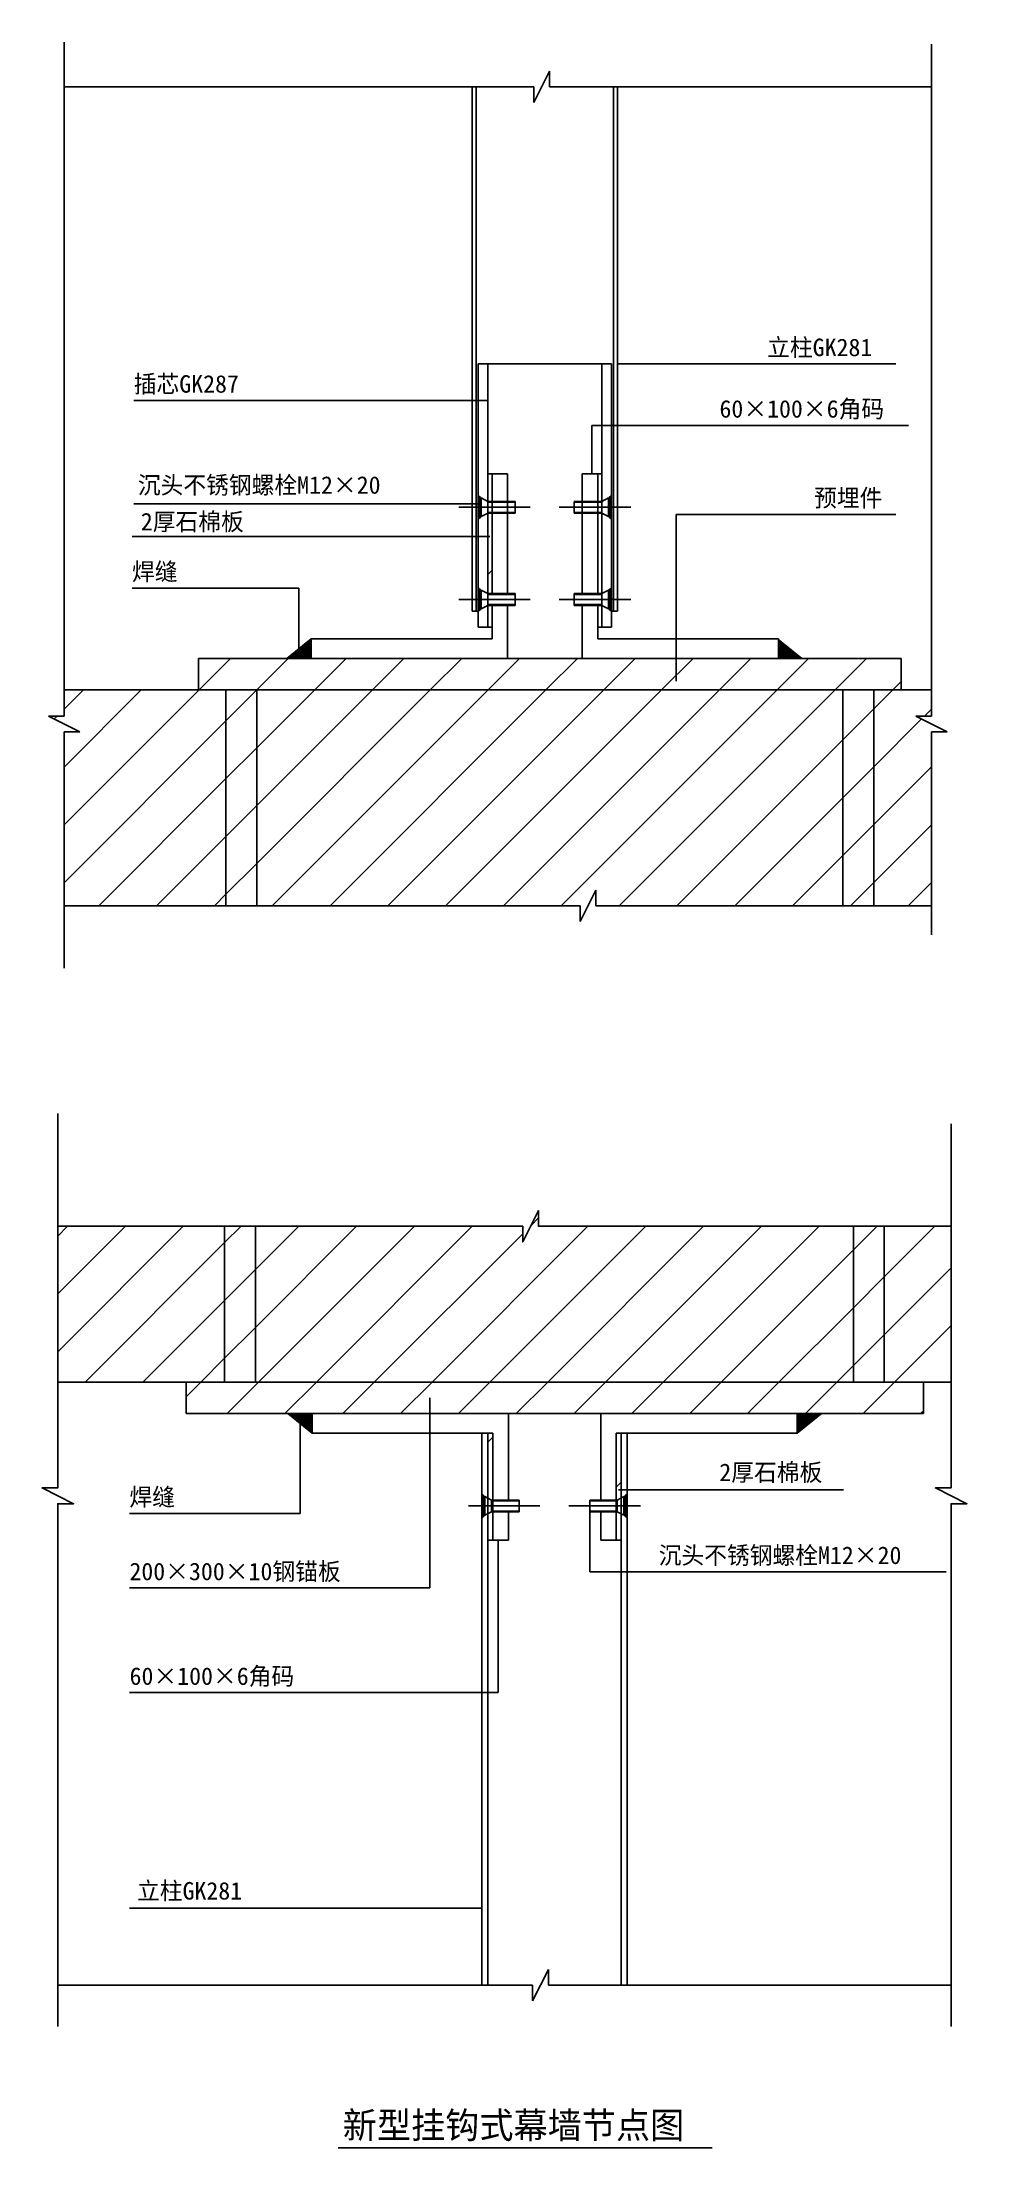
# Model space of a CAD drawing. Header units: metres. Extents: x 111962 to 112322, y 38717 to 39535.
import ezdxf

# ---------------------------------------------------------------- set-up
doc = ezdxf.new("R2010")
doc.units = ezdxf.units.M
for name, color, linetype in [('AXIS', 3, 'Continuous'), ('DOTE', 1, 'Continuous'), ('LAYER4', 6, 'Continuous'), ('PUB_DIM', 3, 'Continuous')]:
    doc.layers.add(name, color=color, linetype=linetype)
pattern_1 = [(45, (0, 0), (-11.2253202, 11.2253202), [])]

msp = doc.modelspace()

# ---------------------------------------------------------------- hatches: boundary and pattern name
at = {"layer": 'DOTE'}
h = msp.add_hatch(dxfattribs=at)
h.set_pattern_fill('SOLID')
h.paths.add_polyline_path([(112132.59, 39357.98), (112131.68, 39358.74), (112131.68, 39354.17), (112132.59, 39354.17)])
h.paths.add_polyline_path([(112132.59, 39354.17), (112131.68, 39354.17), (112131.68, 39349.59), (112132.59, 39350.35)])
h = msp.add_hatch(dxfattribs=at)
h.set_pattern_fill('SOLID')
h.paths.add_polyline_path([(112182.6, 39357.98), (112183.51, 39358.74), (112183.51, 39354.17), (112182.6, 39354.17)])
h.paths.add_polyline_path([(112182.6, 39354.17), (112183.51, 39354.17), (112183.51, 39349.59), (112182.6, 39350.35)])
h = msp.add_hatch(dxfattribs=at)
h.set_pattern_fill('SOLID')
h.paths.add_polyline_path([(112131.68, 39318.34), (112132.59, 39318.34), (112132.59, 39322.15), (112131.68, 39322.91)])
h.paths.add_polyline_path([(112131.68, 39313.76), (112132.59, 39314.53), (112132.59, 39318.34), (112131.68, 39318.34)])
h = msp.add_hatch(dxfattribs=at)
h.set_pattern_fill('SOLID')
h.paths.add_polyline_path([(112183.51, 39322.91), (112182.6, 39322.15), (112182.6, 39318.34), (112183.51, 39318.34)])
h.paths.add_polyline_path([(112183.51, 39318.34), (112182.6, 39318.34), (112182.6, 39314.53), (112183.51, 39313.76)])
h = msp.add_hatch(dxfattribs=at)
h.set_pattern_fill('SOLID')
h.paths.add_polyline_path([(112066.88, 39295.47), (112066.88, 39303.09), (112057.45, 39295.47)])
h = msp.add_hatch(dxfattribs=at)
h.set_pattern_fill('SOLID')
h.paths.add_polyline_path([(112248.31, 39303.09), (112257.74, 39295.47), (112248.31, 39295.47)])
h = msp.add_hatch(dxfattribs=at)
h.set_pattern_fill('SOLID')
h.paths.add_polyline_path([(112067.3, 38994.71), (112057.86, 39002.33), (112067.3, 39002.33)])
h = msp.add_hatch(dxfattribs=at)
h.set_pattern_fill('SOLID')
h.paths.add_polyline_path([(112255.63, 38994.71), (112265.07, 39002.33), (112255.63, 39002.33)])
h = msp.add_hatch(dxfattribs=at)
h.set_pattern_fill('SOLID')
h.paths.add_polyline_path([(112133.15, 38961.94), (112134.07, 38962.7), (112134.07, 38966.52), (112133.15, 38966.52)])
h.paths.add_polyline_path([(112133.15, 38966.52), (112134.07, 38966.52), (112134.07, 38970.33), (112133.15, 38971.09)])
h = msp.add_hatch(dxfattribs=at)
h.set_pattern_fill('SOLID')
h.paths.add_polyline_path([(112189.56, 38966.52), (112188.65, 38966.52), (112188.65, 38962.7), (112189.56, 38961.94)])
h.paths.add_polyline_path([(112189.56, 38971.09), (112188.65, 38970.33), (112188.65, 38966.52), (112189.56, 38966.52)])
at = {"layer": 'PUB_DIM'}
h = msp.add_hatch(dxfattribs=at)
h.set_pattern_fill('SACNCR', scale=20)
h.paths.add_polyline_path([(112137.12, 39367.13), (112135.49, 39367.13), (112135.49, 39356.45), (112137.12, 39356.45)])
h.paths.add_polyline_path([(112137.12, 39335.99), (112135.49, 39335.99), (112135.49, 39320.63), (112137.12, 39320.63)])
h.paths.add_polyline_path([(112137.12, 39316.05), (112135.49, 39316.05), (112135.49, 39307.67), (112137.12, 39307.67)])
h.paths.add_polyline_path([(112137.12, 39351.88), (112135.49, 39351.88), (112135.49, 39335.99), (112137.12, 39335.99)])
h.paths.add_polyline_path([(112179.7, 39351.88), (112178.23, 39351.88), (112178.23, 39320.63), (112179.7, 39320.63)])
h.paths.add_polyline_path([(112179.7, 39367.13), (112178.23, 39367.13), (112178.23, 39356.45), (112179.7, 39356.45)])
h.paths.add_polyline_path([(112179.7, 39316.05), (112178.23, 39316.05), (112178.23, 39307.67), (112179.7, 39307.67)])
h = msp.add_hatch(dxfattribs=at)
h.set_pattern_fill('金属', scale=5)
h.set_pattern_definition(pattern_1)
h.paths.add_polyline_path([(112295.98, 39283.27), (112295.98, 39295.47), (112023.17, 39295.47), (112023.17, 39283.27)])
h.paths.add_polyline_path([(112273.36, 39199.42), (112285.36, 39199.42), (112285.36, 39283.27), (112273.36, 39283.27)])
h.paths.add_polyline_path([(112045.79, 39283.27), (112033.79, 39283.27), (112033.79, 39199.42), (112045.79, 39199.42)])
h = msp.add_hatch(dxfattribs=at)
h.set_pattern_fill('钢筋混凝土', scale=5)
h.set_pattern_definition(pattern_1)
h.paths.add_polyline_path([(112285.36, 39199.42), (112307.73, 39199.42), (112307.73, 39267.03), (112313.82, 39267.03), (112301.63, 39273.13), (112307.73, 39273.13), (112307.73, 39283.27), (112285.36, 39283.27)])
h.paths.add_polyline_path([(112273.36, 39199.42), (112273.36, 39283.27), (112045.79, 39283.27), (112045.79, 39199.42), (112171.3, 39199.42), (112171.3, 39193.32), (112177.4, 39205.52), (112177.4, 39199.42)])
h.paths.add_polyline_path([(112033.79, 39283.27), (111970.93, 39283.27), (111970.93, 39273.13), (111964.83, 39273.13), (111977.03, 39267.03), (111970.93, 39267.03), (111970.93, 39199.42), (112033.79, 39199.42)])
h = msp.add_hatch(dxfattribs=at)
h.set_pattern_fill('钢筋混凝土', scale=5)
h.set_pattern_definition(pattern_1)
h.paths.add_polyline_path([(112289.42, 39014.53), (112315.39, 39014.53), (112315.39, 39075.06), (112289.42, 39075.06)])
h.paths.add_polyline_path([(112277.42, 39014.53), (112277.42, 39075.06), (112155.12, 39075.06), (112155.12, 39081.16), (112149.02, 39068.96), (112149.02, 39075.06), (112045.29, 39075.06), (112045.29, 39014.53)])
h.paths.add_polyline_path([(112033.29, 39014.53), (112033.29, 39075.06), (111968.51, 39075.06), (111968.51, 39014.53)])
h = msp.add_hatch(dxfattribs=at)
h.set_pattern_fill('金属', scale=5)
h.set_pattern_definition(pattern_1)
h.paths.add_polyline_path([(112018.4, 39014.53), (112018.4, 39002.33), (112146.87, 39002.33), (112175.84, 39002.33), (112304.68, 39002.33), (112304.68, 39014.53)])
h.paths.add_polyline_path([(112033.29, 39014.53), (112045.29, 39014.53), (112045.29, 39075.06), (112033.29, 39075.06)])
h.paths.add_polyline_path([(112289.42, 39075.06), (112277.42, 39075.06), (112277.42, 39014.53), (112289.42, 39014.53)])
h = msp.add_hatch(dxfattribs=at)
h.set_pattern_fill('SACNCR', scale=20)
h.paths.add_polyline_path([(112137.44, 38994.71), (112135.44, 38994.71), (112135.44, 38969.61), (112136.96, 38968.8), (112137.44, 38968.8)])
h.paths.add_polyline_path([(112137.44, 38964.23), (112136.96, 38964.23), (112135.44, 38963.43), (112135.44, 38953.18), (112137.44, 38953.18)])
h.paths.add_polyline_path([(112187.27, 38963.43), (112185.75, 38964.23), (112185.27, 38964.23), (112185.27, 38953.18), (112187.27, 38953.18)])
h.paths.add_polyline_path([(112187.27, 38994.71), (112185.27, 38994.71), (112185.27, 38968.8), (112185.75, 38968.8), (112187.27, 38969.61)])

# ---------------------------------------------------------------- linework, layer by layer
msp.add_line((112077.38, 38717.32), (112222.56, 38717.32))
at = {"layer": 'AXIS'}
for p, q in [((111970.93, 39534.71), (111970.93, 39273.13)), ((112307.73, 39533.91), (112307.73, 39273.13)), ((112159.39, 39523.41), (112153.29, 39511.21)), ((112159.39, 39517.31), (112159.39, 39523.41)), ((112153.29, 39517.31), (111970.93, 39517.31)), ((112153.29, 39517.31), (112153.29, 39511.21)), ((112307.73, 39517.31), (112159.39, 39517.31)), ((112135.49, 39409.81), (112135.49, 39307.67)), ((112179.7, 39409.81), (112179.7, 39307.67)), ((112135.49, 39356.15), (112146.16, 39356.15)), ((112135.49, 39352.18), (112146.16, 39352.18)), ((112179.7, 39356.15), (112169.03, 39356.15)), ((112179.7, 39352.18), (112169.03, 39352.18)), ((112135.49, 39320.32), (112146.16, 39320.32)), ((112179.7, 39320.32), (112169.03, 39320.32)), ((112135.49, 39316.36), (112146.16, 39316.36)), ((112179.7, 39316.36), (112169.03, 39316.36)), ((111977.03, 39267.03), (111964.83, 39273.13)), ((111970.93, 39273.13), (111964.83, 39273.13)), ((112307.73, 39273.13), (112301.63, 39273.13)), ((112313.82, 39267.03), (112301.63, 39273.13)), ((111970.93, 39267.03), (111970.93, 39175.29)), ((111970.93, 39267.03), (111977.03, 39267.03)), ((112307.73, 39267.03), (112307.73, 39188.21)), ((112307.73, 39267.03), (112313.82, 39267.03)), ((112177.4, 39205.52), (112171.3, 39193.32)), ((112177.4, 39199.42), (112177.4, 39205.52)), ((112171.3, 39199.42), (111970.93, 39199.42)), ((112171.3, 39199.42), (112171.3, 39193.32)), ((112307.73, 39199.42), (112177.4, 39199.42)), ((112136.96, 38968.5), (112147.63, 38968.5)), ((112185.75, 38968.5), (112175.08, 38968.5)), ((112136.96, 38964.53), (112147.63, 38964.53)), ((112185.75, 38964.53), (112175.08, 38964.53)), ((112152.88, 38774.39), (112158.98, 38786.59)), ((112158.98, 38780.49), (112158.98, 38786.59)), ((111968.51, 38780.49), (112152.88, 38780.49)), ((112152.88, 38780.49), (112152.88, 38774.39)), ((112158.98, 38780.49), (112315.39, 38780.49))]:
    msp.add_line(p, q, dxfattribs=at)
for points in [[(111968.51, 39118.88), (111968.51, 38973.47), (111962.41, 38973.47), (111974.61, 38967.36), (111968.51, 38967.36), (111968.51, 38764.38)], [(112315.39, 39114.87), (112315.39, 38973.47), (112309.29, 38973.47), (112321.5, 38967.36), (112315.39, 38967.36), (112315.39, 38764.38)], [(111968.51, 39075.06), (112149.02, 39075.06), (112149.02, 39068.96), (112155.12, 39081.16), (112155.12, 39075.06), (112315.39, 39075.06)]]:
    msp.add_lwpolyline(points, dxfattribs=at)
at = {"layer": 'DOTE'}
for p, q in [((112129.39, 39313.76), (112129.39, 39517.31)), ((112130.91, 39313.76), (112130.91, 39517.31)), ((112184.28, 39313.76), (112184.28, 39517.31)), ((112185.8, 39313.76), (112185.8, 39517.31)), ((112131.68, 39409.81), (112183.51, 39409.81)), ((112131.68, 39307.67), (112131.68, 39409.81)), ((112131.68, 39409.81), (112135.49, 39409.81)), ((112183.51, 39409.81), (112179.7, 39409.81)), ((112183.51, 39307.67), (112183.51, 39409.81)), ((112135.49, 39367.13), (112143.11, 39367.13)), ((112137.12, 39320.63), (112137.12, 39367.13)), ((112143.11, 39320.63), (112143.11, 39367.13)), ((112179.7, 39367.13), (112172.08, 39367.13)), ((112172.08, 39320.63), (112172.08, 39367.13)), ((112178.23, 39320.63), (112178.23, 39367.13)), ((112131.68, 39358.74), (112132.59, 39357.98)), ((112132.59, 39350.35), (112132.59, 39357.98)), ((112132.9, 39350.52), (112132.9, 39357.82)), ((112132.9, 39357.82), (112135.49, 39356.45)), ((112182.29, 39357.82), (112179.7, 39356.45)), ((112182.29, 39350.52), (112182.29, 39357.82)), ((112183.51, 39358.74), (112182.6, 39357.98)), ((112182.6, 39350.35), (112182.6, 39357.98)), ((112131.68, 39349.59), (112132.59, 39350.35)), ((112132.9, 39350.52), (112135.49, 39351.88)), ((112135.49, 39356.45), (112146.16, 39356.45)), ((112135.49, 39356.45), (112135.49, 39351.88)), ((112135.49, 39351.88), (112146.16, 39351.88)), ((112146.16, 39351.88), (112146.16, 39356.45)), ((112179.7, 39356.45), (112169.03, 39356.45)), ((112169.03, 39351.88), (112169.03, 39356.45)), ((112179.7, 39351.88), (112169.03, 39351.88)), ((112179.7, 39356.45), (112179.7, 39351.88)), ((112182.29, 39350.52), (112179.7, 39351.88)), ((112183.51, 39349.59), (112182.6, 39350.35)), ((112131.68, 39322.91), (112132.59, 39322.15)), ((112132.59, 39314.53), (112132.59, 39322.15)), ((112132.9, 39314.69), (112132.9, 39321.99)), ((112132.9, 39321.99), (112135.49, 39320.63)), ((112135.49, 39320.63), (112135.49, 39316.05)), ((112135.49, 39320.63), (112146.16, 39320.63)), ((112146.16, 39316.05), (112146.16, 39320.63)), ((112179.7, 39320.63), (112169.03, 39320.63)), ((112169.03, 39316.05), (112169.03, 39320.63)), ((112182.29, 39321.99), (112179.7, 39320.63)), ((112179.7, 39320.63), (112179.7, 39316.05)), ((112182.29, 39314.69), (112182.29, 39321.99)), ((112183.51, 39322.91), (112182.6, 39322.15)), ((112182.6, 39314.53), (112182.6, 39322.15)), ((112131.68, 39313.76), (112129.39, 39313.76)), ((112131.68, 39313.76), (112132.59, 39314.53)), ((112132.9, 39314.69), (112135.49, 39316.05)), ((112135.49, 39316.05), (112146.16, 39316.05)), ((112137.12, 39303.09), (112137.12, 39316.05)), ((112143.11, 39295.47), (112143.11, 39316.05)), ((112179.7, 39316.05), (112169.03, 39316.05)), ((112172.08, 39295.47), (112172.08, 39316.05)), ((112172.08, 39295.47), (112172.08, 39316.05)), ((112178.23, 39303.09), (112178.23, 39316.05)), ((112182.29, 39314.69), (112179.7, 39316.05)), ((112183.51, 39313.76), (112182.6, 39314.53)), ((112183.51, 39313.76), (112185.8, 39313.76)), ((112066.88, 39303.09), (112057.45, 39295.47)), ((112066.88, 39303.09), (112137.12, 39303.09)), ((112066.88, 39303.09), (112066.88, 39295.47)), ((112066.88, 39295.47), (112066.88, 39303.09)), ((112131.68, 39307.67), (112137.12, 39307.67)), ((112183.51, 39307.67), (112178.23, 39307.67)), ((112248.31, 39303.09), (112178.23, 39303.09)), ((112248.31, 39295.47), (112248.31, 39303.09)), ((112023.17, 39295.47), (112295.98, 39295.47)), ((112023.17, 39295.47), (112023.17, 39283.27)), ((112295.98, 39295.47), (112295.98, 39283.27)), ((111970.93, 39283.27), (112307.73, 39283.27)), ((112033.79, 39199.42), (112033.79, 39283.27)), ((112045.79, 39199.42), (112045.79, 39283.27)), ((112273.36, 39199.42), (112273.36, 39283.27)), ((112285.36, 39199.42), (112285.36, 39283.27)), ((112033.29, 39075.06), (112033.29, 39014.53)), ((112045.29, 39075.06), (112045.29, 39014.53)), ((112277.42, 39075.06), (112277.42, 39014.53)), ((112289.42, 39075.06), (112289.42, 39014.53)), ((111968.51, 39014.53), (112315.39, 39014.53)), ((112018.4, 39002.33), (112018.4, 39014.53)), ((112304.68, 39002.33), (112304.68, 39014.53)), ((112018.4, 39002.33), (112146.87, 39002.33)), ((112067.3, 38994.71), (112057.86, 39002.33)), ((112067.3, 39002.33), (112067.3, 38994.71)), ((112143.53, 39002.33), (112143.53, 38968.8)), ((112146.87, 39002.33), (112175.84, 39002.33)), ((112304.68, 39002.33), (112175.84, 39002.33)), ((112179.4, 39002.33), (112179.4, 38968.8)), ((112255.63, 38994.71), (112265.07, 39002.33)), ((112255.63, 39002.33), (112255.63, 38994.71)), ((112067.3, 38994.71), (112137.44, 38994.71)), ((112133.15, 38994.71), (112133.15, 38780.49)), ((112135.44, 38994.71), (112135.44, 38780.49)), ((112137.44, 38994.71), (112137.44, 38953.18)), ((112137.44, 38994.71), (112137.44, 38968.8)), ((112185.27, 38994.71), (112185.27, 38953.18)), ((112255.63, 38994.71), (112185.27, 38994.71)), ((112185.27, 38994.71), (112185.27, 38968.8)), ((112187.27, 38994.71), (112187.27, 38780.49)), ((112189.56, 38994.71), (112189.56, 38780.49)), ((112179.4, 38989.39), (112179.4, 38968.8)), ((112133.15, 38971.09), (112134.07, 38970.33)), ((112134.07, 38970.33), (112134.07, 38962.7)), ((112134.37, 38970.17), (112136.96, 38968.8)), ((112134.37, 38970.17), (112134.37, 38962.87)), ((112136.96, 38964.23), (112136.96, 38968.8)), ((112136.96, 38968.8), (112147.63, 38968.8)), ((112147.63, 38968.8), (112147.63, 38964.23)), ((112175.08, 38968.8), (112175.08, 38964.23)), ((112185.75, 38968.8), (112175.08, 38968.8)), ((112188.34, 38970.17), (112185.75, 38968.8)), ((112185.75, 38964.23), (112185.75, 38968.8)), ((112188.34, 38970.17), (112188.34, 38962.87)), ((112189.56, 38971.09), (112188.65, 38970.33)), ((112188.65, 38970.33), (112188.65, 38962.7)), ((112133.15, 38961.94), (112134.07, 38962.7)), ((112134.37, 38962.87), (112136.96, 38964.23)), ((112136.96, 38964.23), (112147.63, 38964.23)), ((112137.44, 38964.23), (112137.44, 38953.18)), ((112143.53, 38964.23), (112143.53, 38953.18)), ((112185.75, 38964.23), (112175.08, 38964.23)), ((112179.4, 38964.23), (112179.4, 38953.18)), ((112185.27, 38964.23), (112185.27, 38953.18)), ((112188.34, 38962.87), (112185.75, 38964.23)), ((112189.56, 38961.94), (112188.65, 38962.7)), ((112143.53, 38953.18), (112135.44, 38953.18)), ((112179.4, 38953.18), (112187.27, 38953.18))]:
    msp.add_line(p, q, dxfattribs=at)
at = {"layer": 'LAYER4'}
for p, q in [((112124.24, 39354.17), (112151.97, 39354.17)), ((112190.95, 39354.17), (112163.22, 39354.17)), ((112124.24, 39318.34), (112151.97, 39318.34)), ((112190.95, 39318.34), (112163.22, 39318.34)), ((112128, 38966.52), (112155.73, 38966.52)), ((112194.71, 38966.52), (112166.98, 38966.52))]:
    msp.add_line(p, q, dxfattribs=at)
at = {"layer": 'PUB_DIM'}
for p, q in [((112185.8, 39409.81), (112221.37, 39409.81)), ((112221.37, 39409.81), (112293.97, 39409.81)), ((112093.27, 39395.64), (111998, 39395.64)), ((112135.49, 39395.64), (112093.27, 39395.64)), ((112175.89, 39385.95), (112298.79, 39385.95)), ((112175.89, 39367.13), (112175.89, 39385.95)), ((112099.92, 39355.52), (111998.03, 39355.52)), ((112132.84, 39355.52), (112099.92, 39355.52)), ((112208.65, 39351.39), (112293.97, 39351.39)), ((112208.65, 39286.63), (112208.65, 39351.39)), ((112100.84, 39342.85), (111997.32, 39342.85)), ((112136.3, 39342.85), (112100.84, 39342.85)), ((112062.16, 39322.78), (111997.32, 39322.78)), ((112062.16, 39299.28), (112062.16, 39322.78)), ((112113.02, 39008.43), (112113.02, 38934.67)), ((112062.58, 38998.52), (112062.58, 38963.58)), ((112186.27, 38972.8), (112198.88, 38972.8)), ((112198.88, 38972.8), (112273.63, 38972.8)), ((112062.58, 38963.58), (111996.32, 38963.58)), ((112175.08, 38964.23), (112175.08, 38940.9)), ((112139.48, 38953.18), (112139.48, 38894.04)), ((112175.08, 38940.9), (112313.44, 38940.9)), ((112113.02, 38934.67), (111996.32, 38934.67)), ((112139.48, 38894.04), (111996.37, 38894.04)), ((112119.38, 38810.42), (111996.37, 38810.42)), ((112133.15, 38810.42), (112119.38, 38810.42))]:
    msp.add_line(p, q, dxfattribs=at)

# ---------------------------------------------------------------- texts
for s, height, p in [('立柱GK281', 6.8, (112243.96, 39412.81)), ('插芯GK287', 6.8, (111998, 39398.64)), ('60×100×6角码', 6.8, (112225.42, 39388.95)), ('沉头不锈钢螺栓M12×20', 6.8, (111999.57, 39359.4)), ('预埋件', 6.8, (112262.18, 39354.39)), ('2厚石棉板', 6.8, (112000.74, 39345.19)), ('焊缝', 6.8, (111997.32, 39325.78)), ('2厚石棉板', 6.8, (112225.37, 38976.17)), ('焊缝', 6.8, (111996.32, 38966.58)), ('沉头不锈钢螺栓M12×20', 6.8, (112201.81, 38943.96)), ('200×300×10钢锚板', 6.8, (111996.32, 38937.67)), ('60×100×6角码', 6.8, (111996.37, 38897.04)), ('立柱GK281', 6.8, (111999.27, 38813.71)), ('新型挂钩式幕墙节点图', 10.2, (112079.16, 38721.02))]:
    msp.add_text(s, height=height, dxfattribs=at).set_placement(p)

doc.saveas('drawing.dxf')
